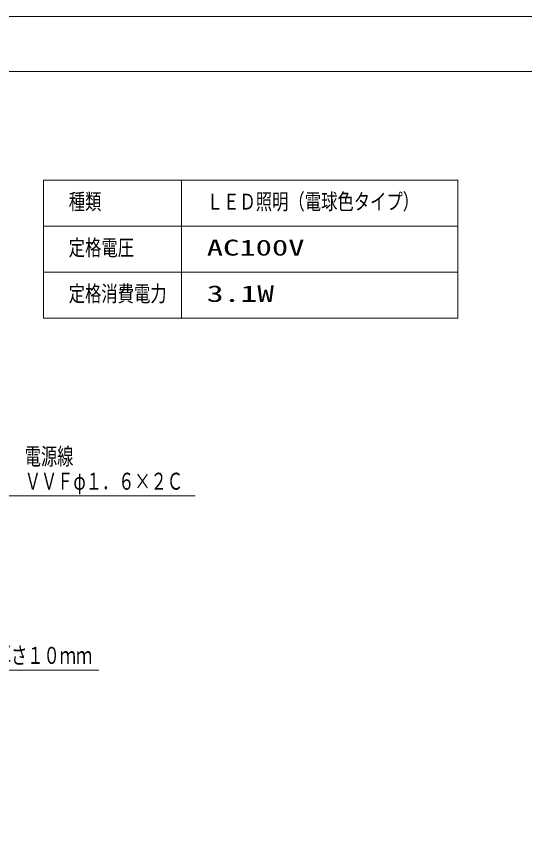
# Model space of a CAD drawing. Units: millimetres on the paper. Extents: x -305 to 305, y -152 to 152.
# Drawn here: x -7.5 to 84.5, y 0 to 148.5 of the extents above; entities that cross this region are included whole.
import ezdxf
from ezdxf.enums import TextEntityAlignment as Align

# ---------------------------------------------------------------- set-up
doc = ezdxf.new("R2010")
doc.units = ezdxf.units.MM
for name, color, linetype, lineweight in [('0-0_0', 2, 'Continuous', 9), ('0-1_VIEW0005', 7, 'Continuous', 9), ('0-3_図面枠', 3, 'Continuous', 9), ('0-4_DEFPOINTS', 7, 'Continuous', 9)]:
    doc.layers.add(name, color=color, linetype=linetype, lineweight=lineweight)
doc.styles.add('ＭＳ ゴシック', font='')
doc.styles.get('ＭＳ ゴシック').set_extended_font_data('MS Gothic')

# ---------------------------------------------------------------- blocks, each defined once
blk = doc.blocks.new('SYM0007')
at = {"layer": '0-0_0', "color": 7}
for p, q in [((0, 0), (23.753, 10.927)), ((23.753, 10.927), (59.71, 10.927)), ((0, 0), (2.433, 2.02)), ((0, 0), (3.117, 0.533))]:
    blk.add_line(p, q, dxfattribs=at)
at = {"layer": '0-0_0', "color": 7, "style": 'ＭＳ ゴシック', "width": 0.7}
for s, p in [('電源線', (28.854, 15.631)), ('ＶＶＦφ１．６×２Ｃ', (28.854, 11.135))]:
    blk.add_text(s, height=3.079, dxfattribs=at).set_placement(p, align=Align.BOTTOM_LEFT)
blk = doc.blocks.new('SYM0008')
at = {"layer": '0-0_0', "color": 7}
for p, q in [((0, 0), (3.858, -7.029)), ((0, 0), (2.187, -2.284)), ((0, 0), (0.752, -3.071)), ((3.858, -7.029), (29.571, -7.029))]:
    blk.add_line(p, q, dxfattribs=at)
at = {"layer": '0-0_0', "color": 7, "style": 'ＭＳ ゴシック', "width": 0.7}
blk.add_text('天井厚さ１０ｍｍ', height=3.079, dxfattribs=at).set_placement((4.836, -6.822), align=Align.BOTTOM_LEFT)

msp = doc.modelspace()

# ---------------------------------------------------------------- linework, layer by layer
at = {"layer": '0-1_VIEW0005'}
for p, q in [((-2.6, 118.88), (72.4, 118.88)), ((-2.6, 118.88), (-2.6, 93.88)), ((22.4, 118.88), (22.4, 93.88)), ((72.4, 118.88), (72.4, 93.88)), ((-2.6, 110.546), (72.4, 110.546)), ((-2.6, 102.213), (72.4, 102.213)), ((-2.6, 93.88), (72.4, 93.88))]:
    msp.add_line(p, q, dxfattribs=at)
at = {"layer": '0-3_図面枠'}
msp.add_lwpolyline([(-291.017, -138.498), (108.983, -138.498), (108.983, 138.502), (-291.017, 138.502)], close=True, dxfattribs=at)
at = {"layer": '0-4_DEFPOINTS'}
msp.add_line((118.983, 148.502), (-301.017, 148.502), dxfattribs=at)

# ---------------------------------------------------------------- block references
at = {"layer": '0-1_VIEW0005'}
for name, p in [('SYM0007', (-34.845, 50.748)), ('SYM0008', (-22.115, 37.172))]:
    msp.add_blockref(name, p, dxfattribs=at)

# ---------------------------------------------------------------- texts
at = {"layer": '0-1_VIEW0005', "style": 'ＭＳ ゴシック'}
for s, height, width, p in [('種類', 2.889, 0.75, (1.981, 112.658)), ('ＬＥＤ照明（電球色タイプ）', 2.889, 0.75, (26.981, 112.658)), ('定格電圧', 2.889, 0.75, (1.981, 104.325)), ('AC100V', 2.889, 1.5, (26.981, 104.325)), ('定格消費電力', 2.889, 0.75, (1.981, 95.991)), ('3.1W', 2.983, 1.5, (26.977, 95.923))]:
    msp.add_text(s, height=height, dxfattribs=dict(at, width=width)).set_placement(p, align=Align.BOTTOM_LEFT)

doc.saveas('drawing.dxf')
